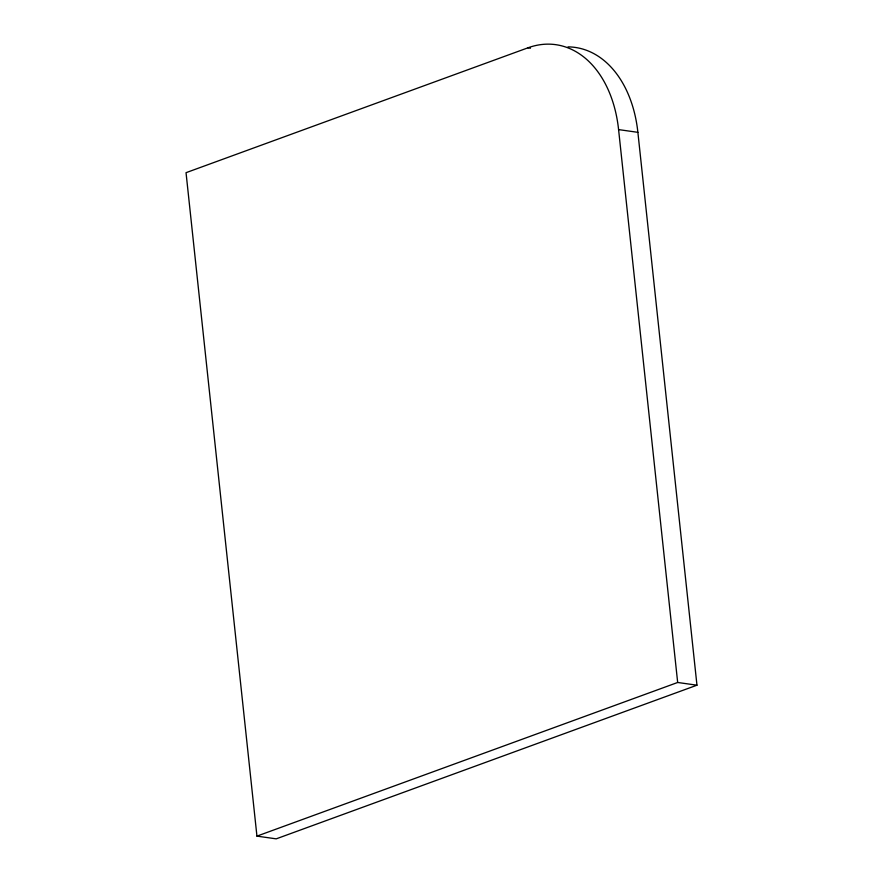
<?xml version="1.0" encoding="UTF-8"?>
<svg xmlns="http://www.w3.org/2000/svg" width="883" height="883" viewBox="0 0 883 883"><rect width="100%" height="100%" fill="white"/><g stroke="black" fill="none" stroke-linecap="round" stroke-linejoin="round"><path stroke-width="1.32" d="M530.462 48.201L527.891 47.837L186.037 172.682L256.942 836.124L276.224 838.85L696.963 685.197L637.879 132.329A114.856 78.907 -81.9 0 0 567.99 46.876M256.942 836.124L677.669 682.471L696.963 685.197M527.891 47.837A114.856 78.907 -81.9 0 1 618.586 129.602L637.879 132.329M618.586 129.602L677.669 682.471"/></g></svg>
